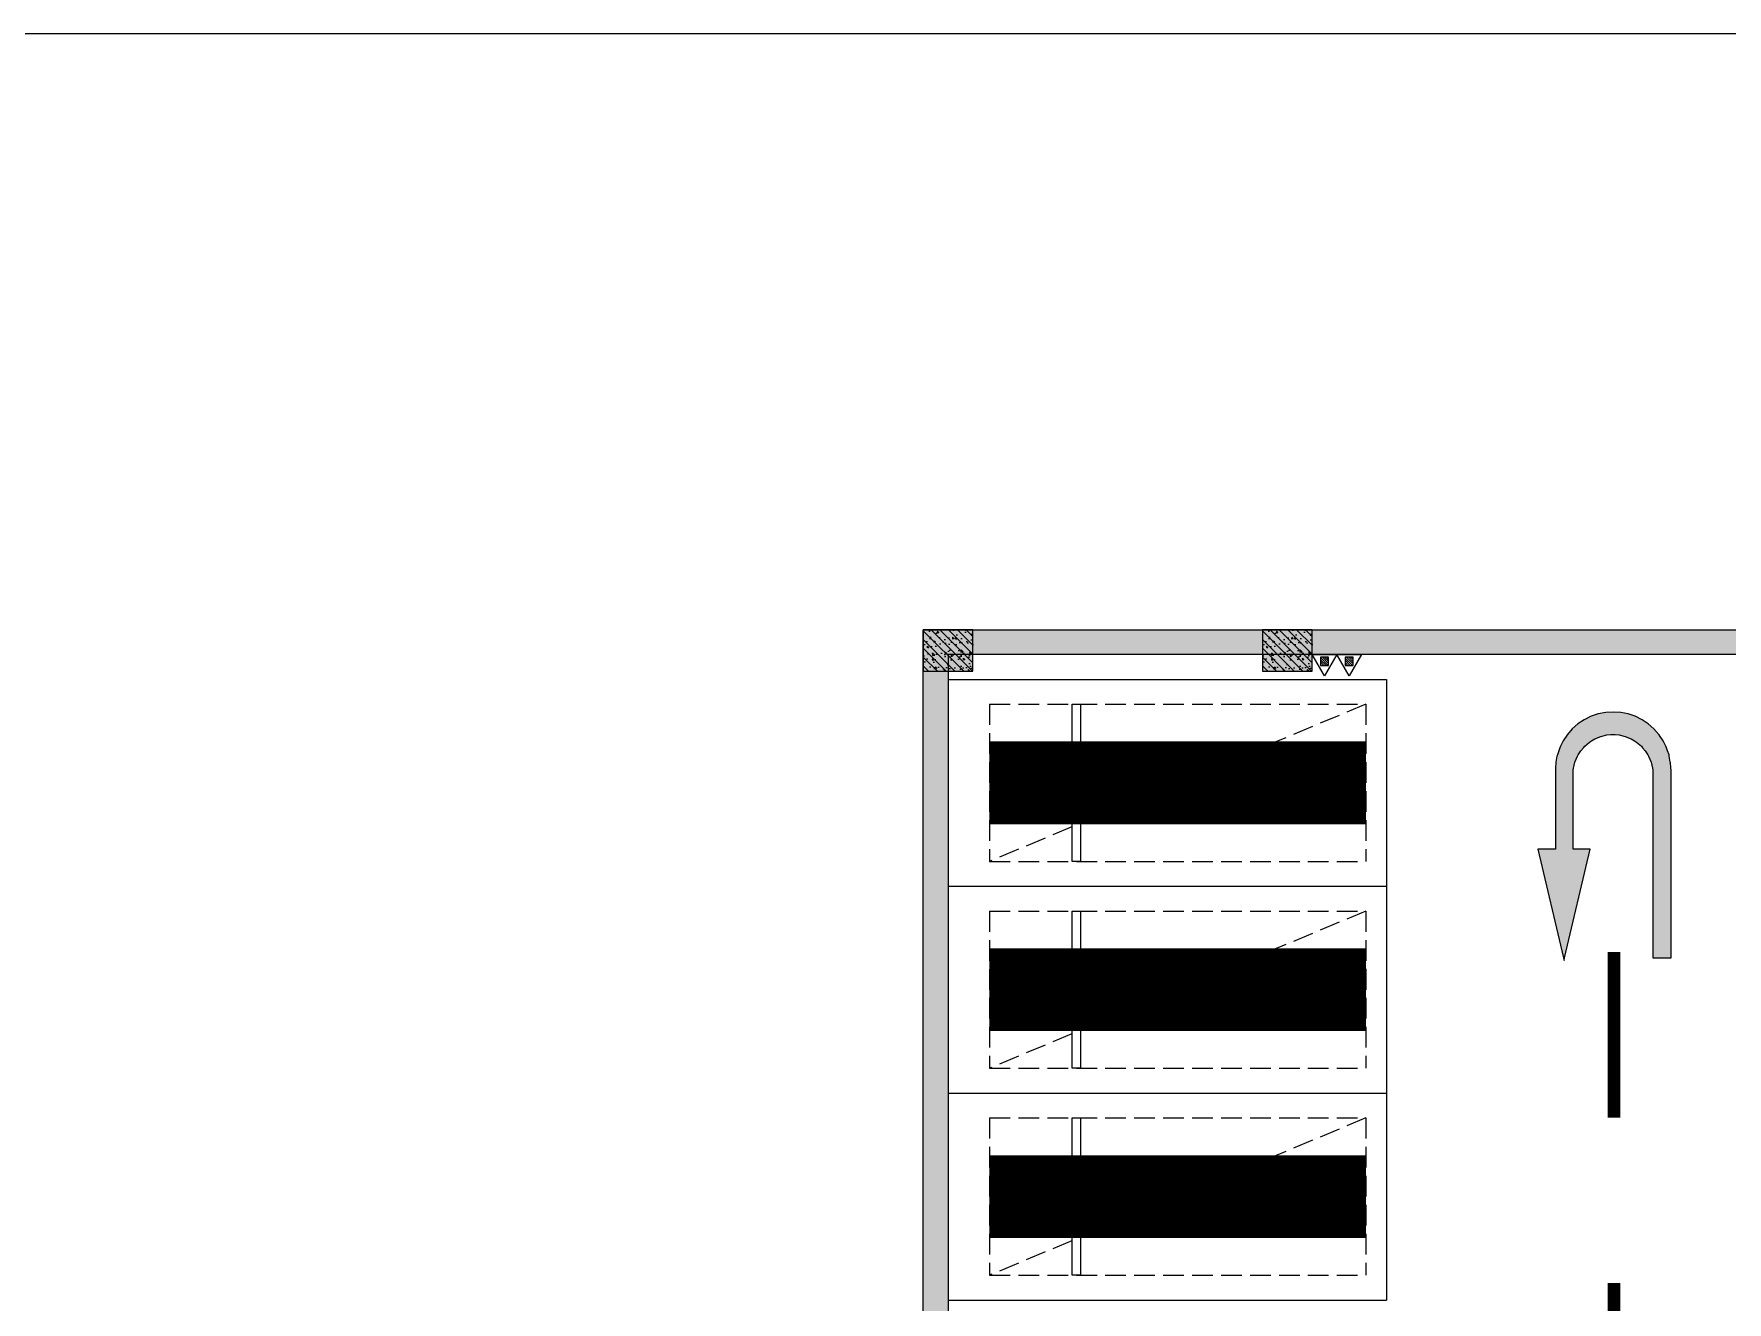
# Model space of a CAD drawing. Extents: x -1338203 to 1886333, y -783476 to 1038610.
# Drawn here: x 701105 to 721573, y -328886 to -313560 of the extents above; entities that cross this region are included whole.
import ezdxf

# ---------------------------------------------------------------- set-up
doc = ezdxf.new("R2010")
doc.units = 0
doc.header["$LTSCALE"] = 1000
doc.header["$MEASUREMENT"] = 0
doc.linetypes.add('A-001-平面B2$0$__DASH', pattern=[0.35, 0.25, -0.1])
doc.layers.add('0A-X-AREA', color=6, linetype='Continuous', plot=False)
for name, color, linetype in [('A-001-车位参照B2$0$A-001-车位参照B2$0$0A-P-PKNG-CAR(A)', 43, 'Continuous'), ('A-FIRE', 7, 'Continuous'), ('p-a-regular', 5, 'Continuous'), ('S001地下二墙柱$0$0S-CW-LINE', 72, 'Continuous'), ('S001地下二墙柱$0$S001地下二墙柱$0$0S-CC-LINE', 52, 'Continuous'), ('S001地下二墙柱$0$S001地下二墙柱$0$0S-CW-HATCH', 251, 'Continuous'), ('S001地下二墙柱$0$S001地下二墙柱$0$0S-CW-HATCH-UP', 251, 'Continuous'), ('中心线', 42, 'Continuous'), ('地面指向箭头', 7, 'Continuous'), ('负二层消火栓$0$负二层消火栓$1$0P-EQUIP-FH', 7, 'Continuous')]:
    doc.layers.add(name, color=color, linetype=linetype)

# ---------------------------------------------------------------- blocks, each defined once
blk = doc.blocks.new('负二层消火栓$0$负二层消火栓$1$$TwtSys$00000546')
h = blk.add_hatch()
h.set_pattern_fill('ANSI31', color=256, scale=200, style=0)
h.set_pattern_definition([(45, (-38543.802, -6670.83), (-17.67767, 17.67767), [])])
h.paths.add_polyline_path([(-65, 174), (65, 174), (65, 44), (-65, 44)])
for points in [[(0, 344), (-198, 0), (198, 0)], [(-65, 174), (65, 174), (65, 44), (-65, 44)]]:
    blk.add_lwpolyline(points, close=True)
blk = doc.blocks.new('负二层消火栓')
at = {"layer": '负二层消火栓$0$负二层消火栓$1$0P-EQUIP-FH', "xscale": -0.75, "yscale": 0.75, "zscale": 0.75, "rotation": 180}
for p in [(-49660, -157450), (-49362, -157450)]:
    blk.add_blockref('负二层消火栓$0$负二层消火栓$1$$TwtSys$00000546', p, dxfattribs=at)
blk = doc.blocks.new('S001地下二墙柱')
at = {"layer": 'S001地下二墙柱$0$S001地下二墙柱$0$0S-CW-HATCH'}
h = blk.add_hatch(color=256, dxfattribs=at)
h.dxf.hatch_style = 1
h.paths.add_polyline_path([(-53909, -157650), (-53909, -157150), (-54509, -157150), (-54509, -157650)])
at = {"layer": 'S001地下二墙柱$0$S001地下二墙柱$0$0S-CW-HATCH', "ltscale": 0.002}
h = blk.add_hatch(color=256, dxfattribs=at)
h.dxf.hatch_style = 1
h.paths.add_polyline_path([(-54509, -157150), (-54209, -157150), (-54209, -168806), (-54509, -168806)])
h = blk.add_hatch(color=256, dxfattribs=at)
h.dxf.hatch_style = 1
h.paths.add_polyline_path([(-54209, -157450), (-54209, -157150), (-38109, -157150), (-38109, -157450)])
at = {"layer": 'S001地下二墙柱$0$S001地下二墙柱$0$0S-CW-HATCH'}
h = blk.add_hatch(color=256, dxfattribs=at)
h.dxf.hatch_style = 1
h.paths.add_polyline_path([(-49809, -157650), (-49809, -157150), (-50409, -157150), (-50409, -157650)])
at = {"layer": 'S001地下二墙柱$0$S001地下二墙柱$0$0S-CW-HATCH-UP'}
h = blk.add_hatch(dxfattribs=at)
h.set_pattern_fill('钢筋混凝土', color=256, scale=30, angle=-90)
h.set_pattern_definition([(315, (-44957.04, -189961.1), (53.03301, 53.03301), []), (320, (-44957.04, -189961.1), (-18.8256, -215.1781), [22.5, -247.5]), (265, (-44957.04, -189961.1), (225.6576, 41.6254), [18, -198]), (10.4514, (-44958.6, -189979.03), (206.8319, -173.5528), [19.122, -210.3426]), (316.1842, (-44897.04, -189961.1), (-49.6557, -320.1723), [33.75, -371.25]), (6.6356, (-44901.18, -189987.78), (292.2354, -280.3988), [28.683, -315.514]), (261.1842, (-44897.04, -189961.1), (292.2356, -280.3986), [27, -297]), (291, (-44912.04, -189991.1), (-120.7857, -179.0721), [22.5, -247.5]), (236, (-44912.04, -189991.1), (217.545, -72.9946), [18, -198]), (341.4514, (-44922.1, -190006.02), (96.7591, -252.0668), [19.122, -210.3426]), (307.5, (-44957.04, -189961.1), (99.86816, -3.64796), [0, -195.6, 0, -201, 0, -198.75]), (277.5, (-44957.04, -189961.1), (118.3235, -78.92086), [0, -114.6, 0, -191.1, 0, -75.75]), (237.5, (-44957.04, -189894.2), (-6.76646, -160.14673), [0, -75, 0, -234, 0, -310.5]), (227.5, (-44957.04, -189864.2), (30.0315, -174.95585), [0, -97.5, 0, -155.4, 0, -220.5])])
h.paths.add_polyline_path([(-53909, -157650), (-53909, -157150), (-54509, -157150), (-54509, -157650)])
at = {"layer": 'S001地下二墙柱$0$S001地下二墙柱$0$0S-CW-HATCH-UP', "ltscale": 0.002}
h = blk.add_hatch(dxfattribs=at)
h.set_pattern_fill('钢筋混凝土', color=256, scale=30)
h.set_pattern_definition([(45, (-766365.37, -306889.07), (-53.0330086, 53.0330086), []), (50, (-766365.37, -306889.07), (215.178055, -18.82564), [22.5, -247.5]), (355, (-766365.37, -306889.07), (-41.6254, 225.65764), [18, -198]), (100.4514, (-766347.44, -306890.64), (173.552815, 206.83186), [19.12206, -210.342634]), (46.1842, (-766365.37, -306829.07), (320.17231, -49.6557), [33.75, -371.25]), (96.6356, (-766338.7, -306833.2), (280.39881, 292.23536), [28.68309, -315.5139]), (351.1842, (-766365.37, -306829.07), (280.39858, 292.23558), [27, -297]), (21, (-766335.37, -306844.07), (179.072116, -120.785667), [22.5, -247.5]), (326, (-766335.37, -306844.07), (72.9946, 217.545014), [18, -198]), (71.4514, (-766320.44, -306854.14), (252.06679, 96.75915), [19.12206, -210.342634]), (37.5, (-766365.37, -306889.07), (3.647957, 99.868156), [0, -195.6, 0, -201, 0, -198.75]), (7.5, (-766365.37, -306889.07), (78.920861, 118.323514), [0, -114.6, 0, -191.1, 0, -75.75]), (327.5, (-766432.27, -306889.07), (160.146731, -6.7664615), [0, -75, 0, -234, 0, -310.5]), (317.5, (-766462.27, -306889.07), (174.95585, 30.031495), [0, -97.5, 0, -155.4, 0, -220.5])])
h.paths.add_polyline_path([(-54509, -157150), (-54209, -157150), (-54209, -168806), (-54509, -168806)])
h = blk.add_hatch(dxfattribs=at)
h.set_pattern_fill('钢筋混凝土', color=256, scale=30, angle=90)
h.set_pattern_definition([(135, (95529.95, -869306.97), (-53.0330086, -53.0330086), []), (140, (95529.95, -869306.97), (18.82564, 215.178055), [22.5, -247.5]), (85, (95529.95, -869306.97), (-225.65764, -41.6254), [18, -198]), (190.4514, (95531.52, -869289.04), (-206.83186, 173.552815), [19.12206, -210.342634]), (136.1842, (95469.95, -869306.97), (49.6557, 320.17231), [33.75, -371.25]), (186.6356, (95474.1, -869280.3), (-292.23536, 280.39881), [28.68309, -315.5139]), (81.1842, (95469.95, -869306.97), (-292.23558, 280.39858), [27, -297]), (111, (95484.95, -869276.97), (120.785667, 179.072116), [22.5, -247.5]), (56, (95484.95, -869276.97), (-217.545014, 72.9946), [18, -198]), (161.4514, (95495.01, -869262.05), (-96.75915, 252.06679), [19.12206, -210.342634]), (127.5, (95529.95, -869306.97), (-99.868156, 3.647957), [0, -195.6, 0, -201, 0, -198.75]), (97.5, (95529.95, -869306.97), (-118.323514, 78.920861), [0, -114.6, 0, -191.1, 0, -75.75]), (57.5, (95529.95, -869373.87), (6.7664615, 160.146731), [0, -75, 0, -234, 0, -310.5]), (47.5, (95529.95, -869403.87), (-30.031495, 174.95585), [0, -97.5, 0, -155.4, 0, -220.5])])
h.paths.add_polyline_path([(-54209, -157450), (-54209, -157150), (-38109, -157150), (-38109, -157450)])
at = {"layer": 'S001地下二墙柱$0$S001地下二墙柱$0$0S-CW-HATCH-UP'}
h = blk.add_hatch(dxfattribs=at)
h.set_pattern_fill('钢筋混凝土', color=256, scale=30, angle=-90)
h.set_pattern_definition([(315, (-40857.034, -189961.1), (53.03301, 53.03301), []), (320, (-40857.03, -189961.1), (-18.8256, -215.1781), [22.5, -247.5]), (265, (-40857.03, -189961.1), (225.6576, 41.6254), [18, -198]), (10.4514, (-40858.6, -189979.03), (206.8319, -173.5528), [19.122, -210.3426]), (316.1842, (-40797.03, -189961.1), (-49.6557, -320.1723), [33.75, -371.25]), (6.6356, (-40801.17, -189987.78), (292.2354, -280.3988), [28.683, -315.514]), (261.1842, (-40797.03, -189961.1), (292.2356, -280.3986), [27, -297]), (291, (-40812.03, -189991.1), (-120.7857, -179.0721), [22.5, -247.5]), (236, (-40812.03, -189991.1), (217.545, -72.9946), [18, -198]), (341.4514, (-40822.1, -190006.02), (96.7591, -252.0668), [19.122, -210.3426]), (307.5, (-40857.034, -189961.1), (99.86816, -3.64796), [0, -195.6, 0, -201, 0, -198.75]), (277.5, (-40857.03, -189961.1), (118.3235, -78.92086), [0, -114.6, 0, -191.1, 0, -75.75]), (237.5, (-40857.034, -189894.2), (-6.76646, -160.14673), [0, -75, 0, -234, 0, -310.5]), (227.5, (-40857.03, -189864.2), (30.0315, -174.95585), [0, -97.5, 0, -155.4, 0, -220.5])])
h.paths.add_polyline_path([(-49809, -157650), (-49809, -157150), (-50409, -157150), (-50409, -157650)])
at = {"layer": 'S001地下二墙柱$0$0S-CW-LINE', "flags": 128}
blk.add_lwpolyline([(-54509, -168806), (-54509, -157150), (-37809, -157150), (-37809, -185240), (-19109, -185240), (-19109, -185540), (-38109, -185540), (-38109, -157450), (-54209, -157450), (-54209, -168806)], close=True, dxfattribs=at)
at = {"layer": 'S001地下二墙柱$0$S001地下二墙柱$0$0S-CC-LINE', "color": 4}
for points in [[(-53909, -157650), (-53909, -157150), (-54509, -157150), (-54509, -157650)], [(-49809, -157650), (-49809, -157150), (-50409, -157150), (-50409, -157650)]]:
    blk.add_lwpolyline(points, close=True, dxfattribs=at)
blk = doc.blocks.new('JTDT')
at = {"layer": 'A-FIRE'}
h = blk.add_hatch(color=251, dxfattribs=at)
h.dxf.hatch_style = 1
h.paths.add_polyline_path([(189165, 82916), (189162, 82988), (189159, 82988), (189147, 83060), (189144, 83075), (189126, 83123), (189114, 83162), (189105, 83180), (189081, 83230), (189072, 83245), (189057, 83269), (189036, 83299), (189024, 83317), (189021, 83320), (189021, 83323), (188961, 83389), (188893, 83449), (188818, 83500), (188734, 83542), (188650, 83571), (188561, 83586), (188468, 83592), (188378, 83586), (188288, 83571), (188202, 83542), (188118, 83500), (188043, 83449), (187974, 83389), (187915, 83323), (187915, 83320), (187912, 83317), (187900, 83299), (187882, 83269), (187864, 83245), (187858, 83230), (187831, 83180), (187822, 83162), (187810, 83123), (187795, 83075), (187789, 83060), (187777, 82988), (187771, 82916), (187771, 82895), (187771, 82839), (187771, 81938), (187559, 81938), (187559, 81935), (187867, 80625), (187876, 80592), (187882, 80625), (188190, 81935), (187983, 81935), (187983, 81938), (187983, 82839), (187986, 82895), (187989, 82916), (188007, 82988), (188037, 83060), (188046, 83075), (188076, 83123), (188109, 83162), (188124, 83180), (188184, 83230), (188205, 83245), (188247, 83269), (188318, 83299), (188390, 83317), (188441, 83320), (188468, 83323), (188492, 83320), (188543, 83317), (188615, 83299), (188686, 83269), (188728, 83245), (188749, 83230), (188809, 83180), (188824, 83162), (188857, 83123), (188887, 83075), (188896, 83060), (188926, 82988), (188944, 82916), (188947, 82895), (188949, 82839), (188949, 80625), (189168, 80625), (189168, 82839), (189168, 82895)])
at = {"layer": '地面指向箭头', "color": 251, "linetype": 'Continuous'}
blk.add_lwpolyline([(189165, 82916), (189162, 82988), (189159, 82988), (189147, 83060), (189144, 83075), (189126, 83123), (189114, 83162), (189105, 83180), (189081, 83230), (189072, 83245), (189057, 83269), (189036, 83299), (189024, 83317), (189021, 83320), (189021, 83323), (188961, 83389), (188893, 83449), (188818, 83500), (188734, 83542), (188650, 83571), (188561, 83586), (188468, 83592), (188378, 83586), (188288, 83571), (188202, 83542), (188118, 83500), (188043, 83449), (187974, 83389), (187915, 83323), (187915, 83320), (187912, 83317), (187900, 83299), (187882, 83269), (187864, 83245), (187858, 83230), (187831, 83180), (187822, 83162), (187810, 83123), (187795, 83075), (187789, 83060), (187777, 82988), (187771, 82916), (187771, 82895), (187771, 82839), (187771, 81938), (187559, 81938), (187559, 81935), (187867, 80625), (187876, 80592), (187882, 80625), (188190, 81935), (187983, 81935), (187983, 81938), (187983, 82839), (187986, 82895), (187989, 82916), (188007, 82988), (188037, 83060), (188046, 83075), (188076, 83123), (188109, 83162), (188124, 83180), (188184, 83230), (188205, 83245), (188247, 83269), (188318, 83299), (188390, 83317), (188441, 83320), (188468, 83323), (188492, 83320), (188543, 83317), (188615, 83299), (188686, 83269), (188728, 83245), (188749, 83230), (188809, 83180), (188824, 83162), (188857, 83123), (188887, 83075), (188896, 83060), (188926, 82988), (188944, 82916), (188947, 82895), (188949, 82839), (188949, 80625), (189168, 80625), (189168, 82839), (189168, 82895), (189165, 82916)], dxfattribs=at)
blk = doc.blocks.new('A$C3d42903c')
at = {"layer": '中心线', "color": 251, "const_width": 150}
for points in [[(307560, 204583), (307560, 202583)], [(307560, 200583), (307560, 198583)]]:
    blk.add_lwpolyline(points, dxfattribs=at)
at = {"layer": '地面指向箭头', "color": 251}
blk.add_blockref('JTDT', (119081, 123890), dxfattribs=at)
blk = doc.blocks.new('A-001-车位参照B2$0$A-001-车位参照B2$0$ddd')
for p, q in [((0, 2500), (5300, 2500)), ((0, 2500), (0, 0)), ((5300, 2500), (5300, 0)), ((0, 0), (5300, 0))]:
    blk.add_line(p, q)
at = {"linetype": 'A-001-平面B2$0$__DASH'}
for p, q in [((500, 2200), (500, 300)), ((500, 2200), (5050, 2200)), ((5050, 2200), (5050, 300)), ((500, 300), (5050, 300))]:
    blk.add_line(p, q, dxfattribs=at)
blk.add_lwpolyline([(5050, 2200), (500, 300)], dxfattribs=at)
blk.add_lwpolyline([(1500, 300), (1500, 2200), (1600, 2200), (1600, 300)], close=True)
at = {"layer": 'p-a-regular', "ltscale": 0.002, "const_width": 1000}
blk.add_lwpolyline([(5050, 1250), (500, 1250)], dxfattribs=at)

msp = doc.modelspace()

# ---------------------------------------------------------------- linework, layer by layer
at = {"layer": '0A-X-AREA'}
msp.add_lwpolyline([(635628.5, -501742.3), (895886.2, -501742.3), (895886.2, -313560.3), (635628.5, -313560.3)], close=True, dxfattribs=at)

# ---------------------------------------------------------------- block references
at = {"ltscale": 0.002}
for name, p in [('S001地下二墙柱', (766365.4, -163610.9)), ('负二层消火栓', (766365.4, -163610.9)), ('A$C3d42903c', (412646.2, -529238.7))]:
    msp.add_blockref(name, p, dxfattribs=at)
at = {"layer": 'A-001-车位参照B2$0$A-001-车位参照B2$0$0A-P-PKNG-CAR(A)', "linetype": 'Continuous', "rotation": 0.002723540608127228}
for p in [(712156.6, -323860.6), (712156.6, -326360.6), (712156.6, -328860.6)]:
    msp.add_blockref('A-001-车位参照B2$0$A-001-车位参照B2$0$ddd', p, dxfattribs=at)

doc.saveas('drawing.dxf')
